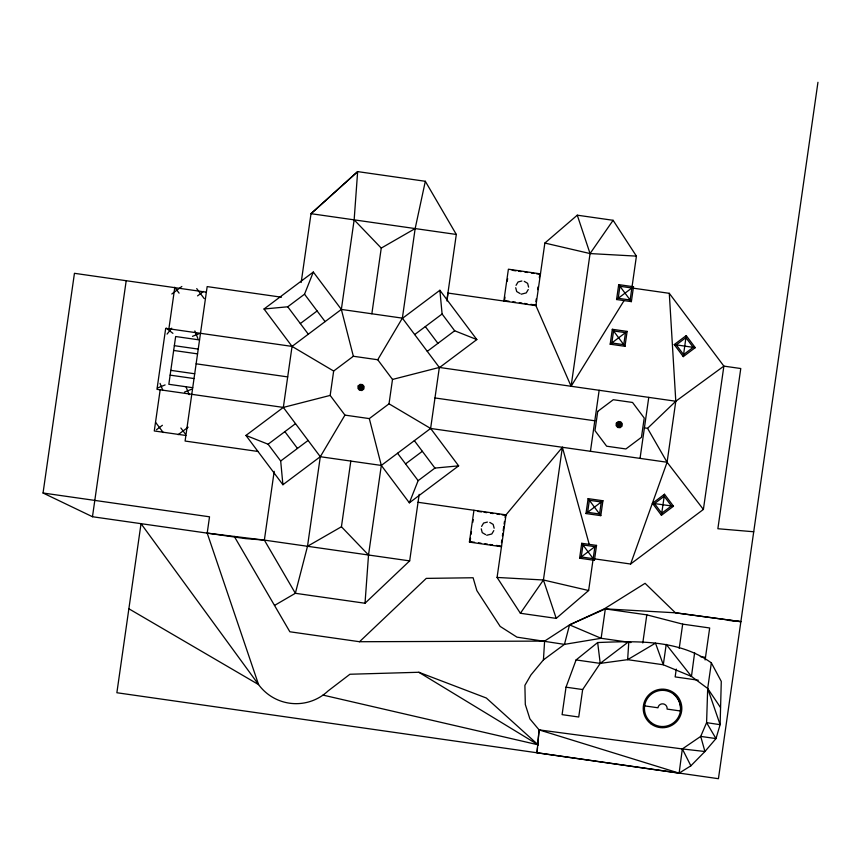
<?xml version="1.0" encoding="UTF-8"?>
<svg xmlns="http://www.w3.org/2000/svg" width="861" height="861" viewBox="0 0 861 861"><rect width="100%" height="100%" fill="white"/><g stroke="black" fill="none" stroke-linecap="round" stroke-linejoin="round"><path stroke-width="1.29" d="M576.084 659.935L600.214 663.39L627.637 659.666L628.821 641.606L600.214 663.39L582.66 689.553L578.732 717.019L562.093 714.641L566.021 687.175L576.084 659.935L597.663 642.543C636.042 641.036 678.586 639.26 711.347 662.852L721.281 681.417L720.119 724.671L715.986 738.587L704.933 751.513L690.866 765.827L679.125 773.146L537.006 752.772L537.468 747.692M711.347 662.852L707.688 688.488L706.59 722.659L700.714 736.403L682.342 748.941L539.083 729.88L529.902 718.892L525.307 704.492L524.898 685.356L530.946 674.916L543.431 659.892L564.45 644.372L601.129 638.292L630.941 642.554M537.016 752.772L539.083 729.88L679.125 773.146L682.342 748.941L704.933 751.513L700.714 736.403L715.986 738.587L706.59 722.659L720.119 724.671L707.688 688.488L691.458 676.423L663.304 664.767L627.637 659.666L655.49 643.145L663.304 664.767L666.22 644.383L691.458 676.423L694.633 652.692M543.431 659.892L544.604 641.101L569.552 624.871L604.357 608.813L645.083 583.327L675.422 612.806L740.869 621.653L675.422 612.795L604.357 608.813M353.354 356.26L333.659 371.037L330.172 395.414L344.938 415.11L369.315 418.597L389.021 403.82L392.498 379.443L377.731 359.747L353.354 356.26L341.354 309.422L354.151 219.856L357.649 171.608L425.323 181.284L456.308 234.45L447.085 298.993M274.508 605.444L295.355 593.294L365.021 603.249L368.519 555.001L381.315 465.435L369.315 418.597M537.705 745.142L539.083 729.88M360.856 389.183L361.2 385.696M619.016 426.378L619.36 422.88M447.02 301.027L447.935 293.052L535.919 305.623L571.101 386.277L624.096 300.554M540.45 273.873L508.399 269.202L503.846 301.038M683.279 356.626L686.217 335.607L674.249 344.572L683.279 356.626L695.247 347.65L686.217 335.607M419.178 494.343L409.664 560.888L264.37 540.116L245.514 538.599L92.471 516.729L43.05 493.009L74.444 273.314L206.371 292.17M92.471 516.729L126.201 280.708M160.168 389.807L154.28 430.963L185.89 435.472M168.885 328.794L174.761 287.649M323.015 695.096L538.147 744.819L486.325 698.013L418.844 672.269L349.932 674.249L328.095 690.931A46.505 46.505 0 0 1 258.569 684.592L207.2 533.12L209.524 516.804L43.05 493.009M344.938 415.11L320.303 456.717L307.506 546.283L295.355 593.294L264.359 540.116L274.196 471.333M389.021 403.82L430.618 428.455L458.633 465.855L409.352 502.813L381.315 465.435L320.303 456.717L283.334 407.414L292.051 346.402L264.036 309.002L313.318 272.044L341.354 309.422L402.367 318.139L439.454 367.604L476.833 339.568L439.874 290.275L402.496 318.312M301.178 282.483L311.015 213.689L357.649 171.608L311.015 213.689L456.308 234.45M307.506 546.283L341.43 526.76L350.814 461.076M371.855 313.781L381.251 248.097L354.151 219.856M425.323 181.284L415.163 228.574L402.367 318.139L377.731 359.747M381.315 465.435L430.618 428.455L439.336 367.443L675.799 401.237L723.875 366.119L740.772 368.53L717.87 528.729L753.719 531.764M473.948 510.272L469.396 542.107L501.468 546.692M469.966 542.193L470.536 538.211M471.107 534.229L471.484 531.581M472.807 522.293L473.195 519.646M504.417 301.124L504.987 297.142M507.258 281.224L507.635 278.566M501.468 542.634L501.845 539.976M502.415 536.005L502.792 533.346M503.168 530.699L503.739 526.717M504.115 524.058L504.503 521.411M505.063 517.429L505.45 514.77M535.919 301.565L536.295 298.907M537.619 289.619L537.996 286.971M539.33 277.683L539.901 273.701M592.992 559.994L588.633 590.517L556.217 618.381L520.388 613.269L497.077 577.44L506.02 514.856L562.384 447.289L589.247 544.421M535.919 305.623L544.862 243.05L577.279 215.185L613.107 220.298L636.419 256.126L632.06 286.648M540.471 273.787L540.385 274.325L536.543 273.776M520.388 613.269L543.42 579.991L562.384 447.289M571.101 386.277L590.065 253.564L613.107 220.298M590.442 451.293L599.159 390.291M579.604 558.208L581.735 543.302L596.544 545.411L594.413 560.317L579.604 558.208L596.544 545.411M585.986 513.543L588.117 498.637L602.926 500.747L600.795 515.653L585.986 513.543L602.926 500.747M610.191 344.196L612.322 329.289L627.12 331.399L624.989 346.316L610.191 344.196L627.12 331.399M616.573 299.531L618.704 284.625L633.502 286.735L631.371 301.641L616.573 299.531L633.502 286.735M631.866 287.972L630.144 299.994L618.209 298.293L619.931 286.272L669.288 293.321L723.875 366.119L703.394 509.432L630.607 564.02L594.477 558.854M705.116 659.957L709.679 627.981L682.687 624.128L646.805 614.851L605.326 608.921L601.129 638.292L569.552 624.871L564.45 644.372L516.977 637.151L500.166 626.421L476.854 590.592L473.098 577.753L426.27 578.388L359.521 641.725L289.856 631.77L234.289 536.435M640.046 458.386L648.763 397.373M630.607 564.02L667.081 462.249L675.799 401.237L669.288 293.321M642.79 642.952L646.805 614.851M676.262 669.105L675.153 676.907L698.282 680.212M679.221 648.387L682.687 624.128M817.95 82.301L718.429 778.699L116.87 692.739L141.032 523.671L258.569 684.592L128.87 608.77M661.431 515.265L664.498 494.257L673.474 506.225L661.431 515.265L652.455 503.298L664.498 494.257M264.036 309.002L287.746 306.785L304.546 294.182L313.318 272.044M409.352 502.813L418.123 480.675L434.923 468.083L458.633 465.855M516.051 285.335L518.053 281.967L521.852 280.987M528.256 289.522L526.254 292.901L521.185 294.204M481.6 526.415L483.602 523.047L487.401 522.067M493.805 530.602L491.803 533.981L486.734 535.284M167.066 334.1L171.726 328.17M644.405 427.874L647.558 428.326L675.799 401.237M365.021 603.249L409.664 560.877M171.823 293.988L181.843 286.476M197.567 295.872L203.465 291.448M156.498 429.714L162.395 425.291M300.328 323.553L317.106 310.972M330.172 395.414L283.334 407.414L156.982 389.355L165.699 328.342L292.051 346.402L341.354 309.422M178.119 434.687L188.139 427.174M320.292 456.696L282.914 484.732L245.945 435.44L283.334 407.414M245.945 435.44L268.094 444.222L295.517 423.655M414.679 334.563L442.102 313.996L439.874 290.275M282.914 484.732L280.686 461.012L308.109 440.445M427.271 351.353L454.673 330.775L476.833 339.568M405.563 463.885L422.342 451.304M381.251 248.097L415.163 228.574M569.552 624.871L605.326 608.921M192.487 336.339L199.483 333.53M157.434 388.01L165.108 384.932M184.523 392.078L191.519 389.269M392.498 379.443L439.336 367.443M359.521 641.725L544.604 641.101M544.862 243.05L590.065 253.564L636.419 256.126M497.077 577.44L543.42 579.991L588.633 590.517M728.395 620.372L740.869 621.653M207.2 533.12L264.359 540.116M652.455 503.298L673.474 506.225M512.166 270.289L516.019 270.849M518.58 271.215L521.142 271.581M524.995 272.13L527.556 272.496M531.409 273.045L533.971 273.411M503.922 300.5L509.055 301.232M512.908 301.78L515.47 302.146M519.312 302.695L521.884 303.061M524.446 303.438L527.018 303.804M530.86 304.353L535.994 305.085M281.472 297.206L207.167 286.595L185.093 441.047L258.074 451.476M199.548 339.934L175.655 336.522L168.831 384.297L192.713 387.708M174.352 345.681L198.234 349.092M173.664 350.459L197.556 353.871M196.136 363.816L287.692 376.903M434.977 397.954L594.8 420.792M170.822 370.359L194.704 373.771M170.144 375.138L194.026 378.549M430.618 428.455L667.081 462.249L703.394 509.432M418.037 502.286L506.02 514.856M477.715 511.369L481.568 511.918M484.13 512.284L486.702 512.65M490.544 513.199L493.116 513.565M496.958 514.114L499.531 514.48M502.092 514.846L505.945 515.395M469.471 541.569L474.605 542.301M478.458 542.85L481.019 543.216M484.872 543.775L487.434 544.141M489.995 544.507L492.567 544.873M496.41 545.422L501.543 546.154M700.348 656.62L705.482 657.352M566.021 687.175L582.66 689.553M644.62 705.88L657.965 707.785A4.606 4.606 0 0 1 663.185 703.878A4.606 4.606 0 0 1 667.092 709.087L680.438 710.992C681.234 704.675 678.651 698.217 673.7 694.203M674.249 344.572L695.247 347.65M524.241 281.332L527.621 283.334L528.6 287.133M520.066 293.536L516.686 291.535L515.707 287.735M292.051 346.402L333.659 371.037M489.791 522.412L493.17 524.414L494.149 528.213M485.615 534.616L482.235 532.615L481.256 528.815M418.844 672.269L538.147 744.808M166.41 328.245L172.91 333.358M341.43 526.76L368.519 555.001M442.102 313.996L454.694 330.785M425.323 326.577L437.905 343.345M304.525 294.204L325.103 321.605M414.356 440.66L434.923 468.083M287.746 306.785L308.313 334.197M397.567 453.252L418.145 480.653M196.717 288.607L204.229 298.616M284.883 431.662L297.465 448.43M174.675 287.251L179.088 293.138M268.094 444.222L280.686 461.012M180.875 428.014L185.287 433.912M155.723 422.536L163.235 432.556M618.704 284.625L631.371 301.641M612.322 329.289L624.989 346.316M588.117 498.637L600.795 515.653M581.735 543.302L594.413 560.317M707.688 688.488L720.485 707.462M647.558 428.326L667.081 462.249M682.342 748.941L690.866 765.827M194.844 330.947L197.922 338.621M186.084 386.987L189.172 394.661M160.028 383.371L162.837 390.367M577.279 215.185L590.065 253.564M543.42 579.991L556.217 618.381M597.663 642.543L600.214 663.39M358.187 385.922L357.95 388.376L359.511 390.27L361.954 390.517L363.859 388.957L364.106 386.503L362.535 384.598L360.092 384.361L358.187 385.922M358.994 386.352L358.822 388.107L359.941 389.473L361.695 389.646L363.051 388.526L363.224 386.772L362.115 385.405L360.35 385.233L358.994 386.352M359.726 386.74L360.328 388.731L362.32 388.128L361.717 386.137L359.726 386.74M616.358 423.106L616.11 425.56L617.681 427.465L620.124 427.702L622.029 426.141L622.277 423.698L620.706 421.793L618.263 421.546L616.358 423.106M617.165 423.537L616.993 425.291L618.112 426.658L619.866 426.83L621.222 425.711L621.394 423.956L620.275 422.6L618.521 422.417L617.165 423.537M617.897 423.935L618.499 425.926L620.49 425.323L619.888 423.332L617.897 423.935M597.728 411.386L594.983 430.64L606.65 446.202L625.904 448.958L641.467 437.28L644.222 418.026L632.544 402.464L613.29 399.719L597.728 411.386M582.962 544.948L581.24 556.97L593.186 558.671L594.897 546.649L582.962 544.948M589.344 500.284L587.632 512.306L599.568 514.006L601.29 501.985L589.344 500.284M613.549 330.936L611.827 342.958L623.762 344.658L625.484 332.637L613.549 330.936M685.926 337.641L676.283 344.874L683.569 354.592L693.213 347.349L685.926 337.641M664.208 496.291L654.489 503.577L661.722 513.231L671.44 505.945L664.208 496.291M651.357 722.67A18.092 18.092 0 0 0 680.438 710.992A18.092 18.092 0 0 0 655.791 691.641A18.092 18.092 0 0 0 651.357 722.67M650.615 723.617A19.297 19.297 0 0 0 681.632 711.164A19.297 19.297 0 0 0 655.339 690.522A19.297 19.297 0 0 0 650.615 723.617"/></g></svg>
